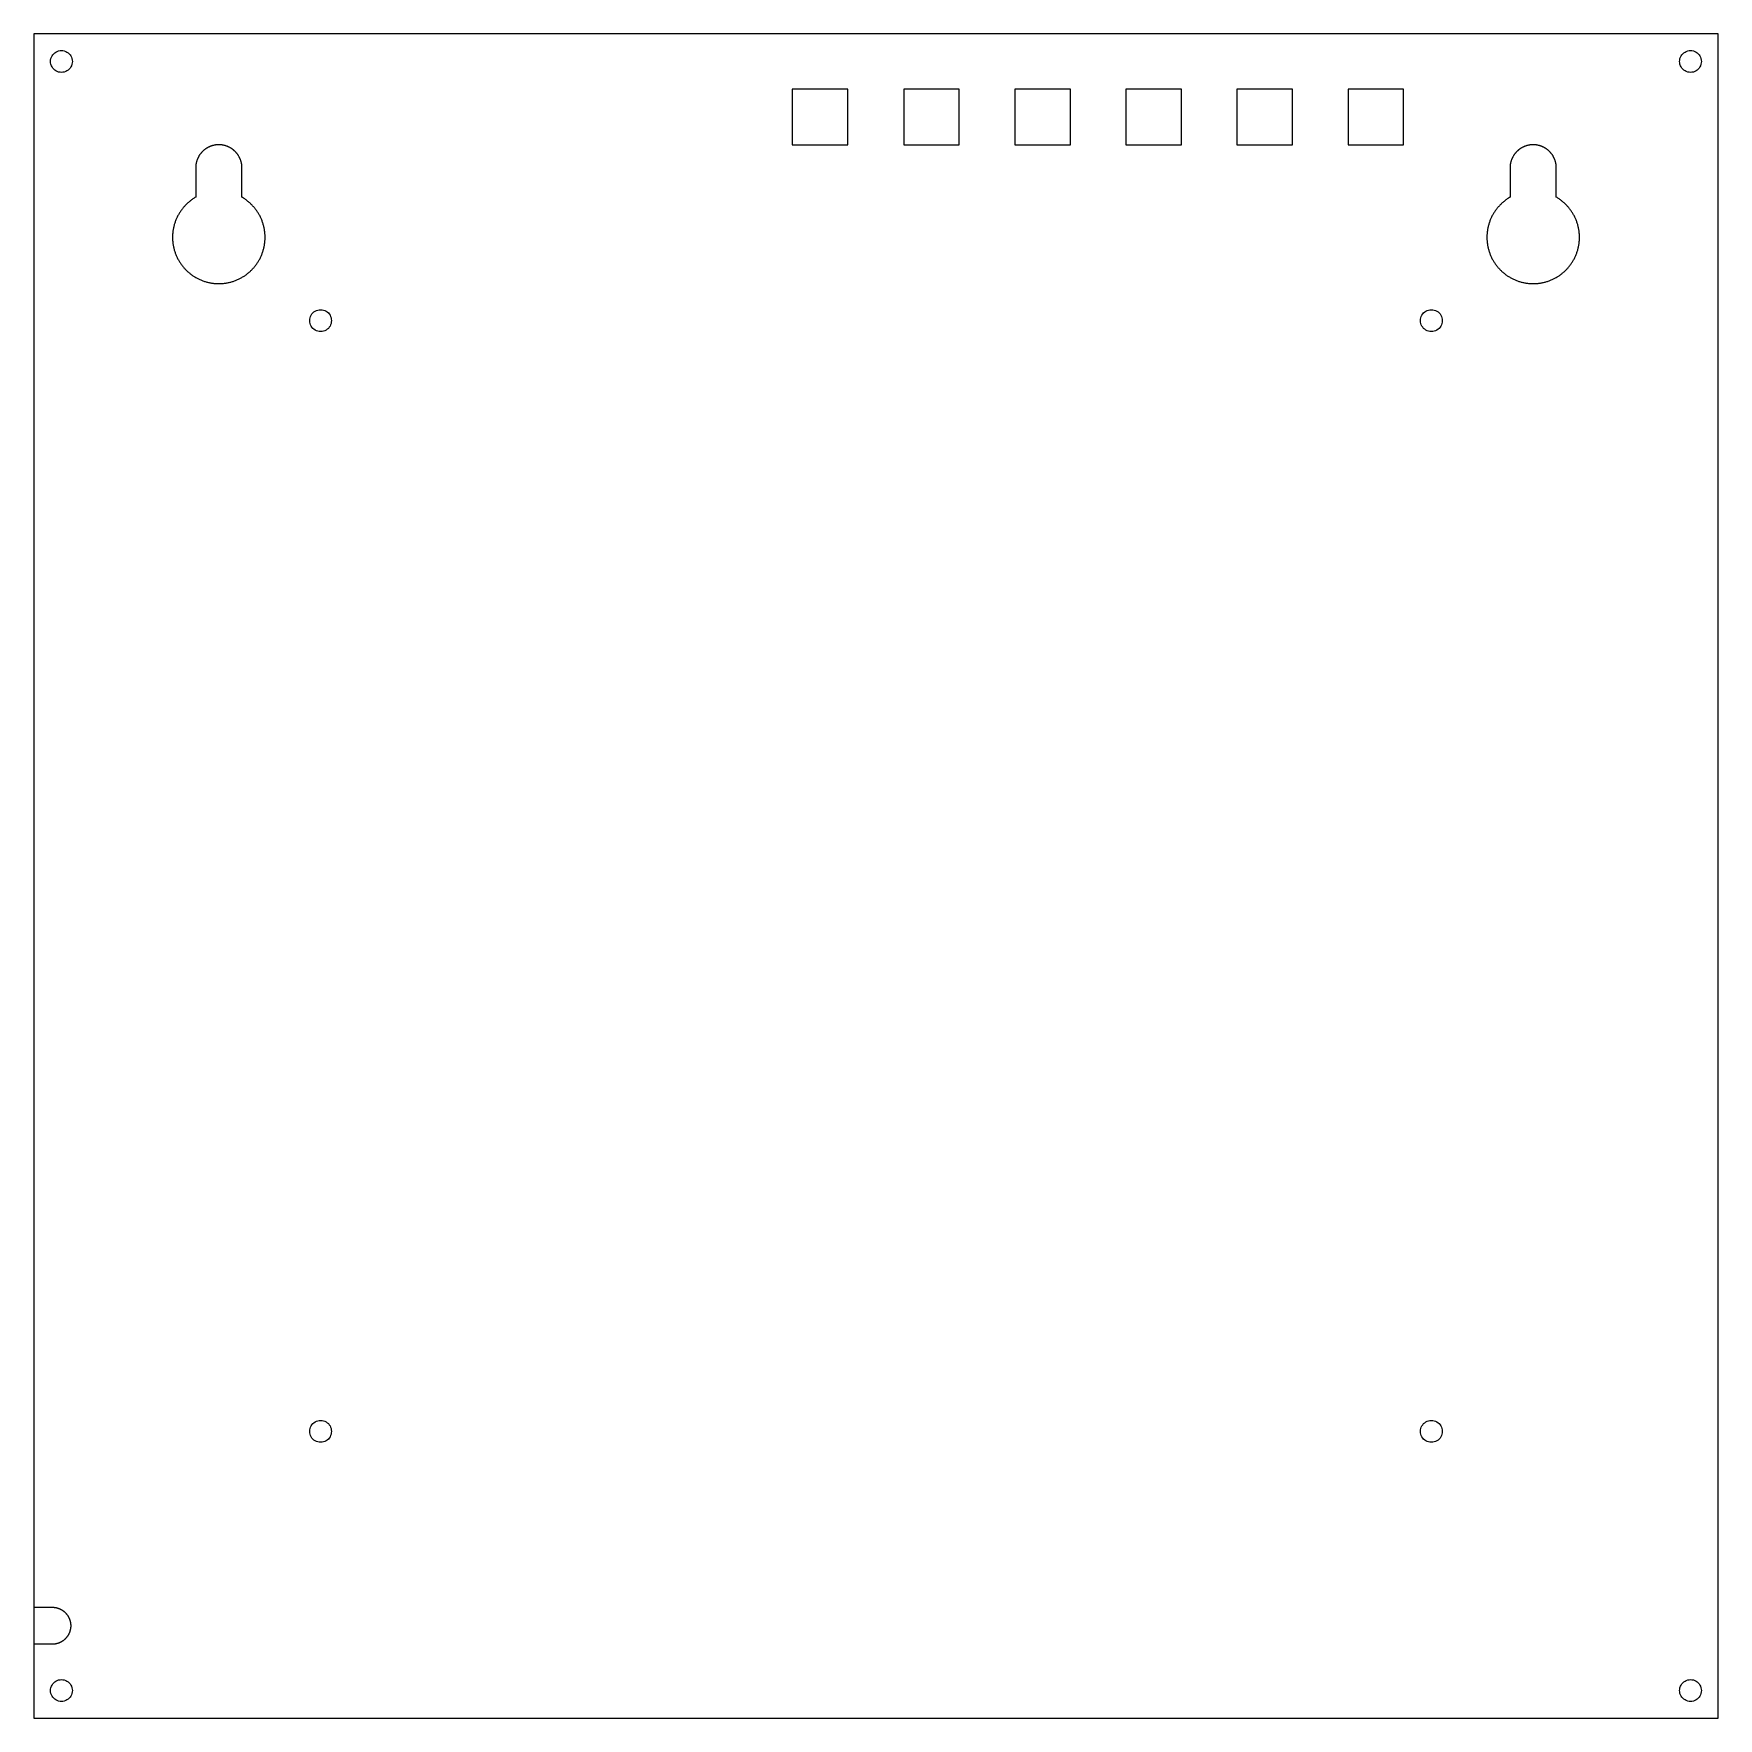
# Model space of a CAD drawing. Extents: x 0 to 231, y 0 to 231.
import ezdxf

# ---------------------------------------------------------------- set-up
doc = ezdxf.new("R2010")
doc.units = 0
doc.layers.add('backplate_jr_std1.0', color=7, linetype='CONTINUOUS')

msp = doc.modelspace()

# ---------------------------------------------------------------- linework, layer by layer
at = {"layer": 'backplate_jr_std1.0', "color": 1}
for points in [[(0.1, 0.100002), (231.239987, 0.100002), (231.239987, 231.23999), (0.1, 231.23999)], [(104.168546, 215.999991), (111.788549, 215.999991), (111.788549, 223.61999), (104.168546, 223.61999)], [(119.479993, 215.999991), (127.099993, 215.999991), (127.099993, 223.61999), (119.479993, 223.61999)], [(134.719993, 215.999991), (142.339992, 215.999991), (142.339992, 223.61999), (134.719993, 223.61999)], [(149.959992, 215.999991), (157.579991, 215.999991), (157.579991, 223.61999), (149.959992, 223.61999)], [(165.199991, 215.999991), (172.819991, 215.999991), (172.819991, 223.61999), (165.199991, 223.61999)], [(180.43999, 215.999991), (188.05999, 215.999991), (188.05999, 223.61999), (180.43999, 223.61999)], [(22.324999, 208.799268), (22.324999, 208.799268), (22.229505, 208.742999), (22.13501, 208.685109), (22.041542, 208.62556), (21.949125, 208.564388), (21.857787, 208.501594), (21.767564, 208.437247), (21.678474, 208.371313), (21.590547, 208.303862), (21.503813, 208.234858), (21.418296, 208.164373), (21.334025, 208.092407), (21.25102, 208.018958), (21.169309, 207.944099), (21.088918, 207.867793), (21.009871, 207.790111), (20.93219, 207.711089), (20.855902, 207.630691), (20.781028, 207.548988), (20.707594, 207.465979), (20.635617, 207.381701), (20.565121, 207.296187), (20.496132, 207.209439), (20.428663, 207.121527), (20.362739, 207.032415), (20.298382, 206.94221), (20.235609, 206.850876), (20.174441, 206.758448), (20.114892, 206.664962), (20.056987, 206.570488), (20.000737, 206.474991), (19.946165, 206.378542), (19.89328, 206.28114), (19.842107, 206.182821), (19.792658, 206.083655), (19.744945, 205.983607), (19.698985, 205.882783), (19.654792, 205.781148), (19.612381, 205.678737), (19.571762, 205.57562), (19.53295, 205.471832), (19.495957, 205.36734), (19.460789, 205.262247), (19.427462, 205.156555), (19.395987, 205.050298), (19.366372, 204.943477), (19.338622, 204.836197), (19.312749, 204.728424), (19.288761, 204.620227), (19.266666, 204.511642), (19.24647, 204.402669), (19.228178, 204.293343), (19.211795, 204.183735), (19.197331, 204.073845), (19.184786, 203.963743), (19.174164, 203.853429), (19.165468, 203.742939), (19.158702, 203.632308), (19.153869, 203.521606), (19.150976, 203.410799), (19.149999, 203.299991), (19.150951, 203.189184), (19.153844, 203.078376), (19.158677, 202.967675), (19.165444, 202.857044), (19.17414, 202.746554), (19.184762, 202.63624), (19.197306, 202.526138), (19.21177, 202.416248), (19.228153, 202.30664), (19.246445, 202.197314), (19.266641, 202.088341), (19.288736, 201.979756), (19.312725, 201.871559), (19.338597, 201.763785), (19.366347, 201.656506), (19.395963, 201.549685), (19.427437, 201.443428), (19.460764, 201.337736), (19.495933, 201.232643), (19.532925, 201.12815), (19.571738, 201.024363), (19.612357, 200.921246), (19.654767, 200.818835), (19.69896, 200.7172), (19.74492, 200.616376), (19.792633, 200.516328), (19.842082, 200.417162), (19.893256, 200.318843), (19.946141, 200.221441), (20.000712, 200.124992), (20.056962, 200.029495), (20.114867, 199.935021), (20.174416, 199.841535), (20.235584, 199.749107), (20.298358, 199.657773), (20.362715, 199.567567), (20.428638, 199.478456), (20.496107, 199.390544), (20.565096, 199.303796), (20.635592, 199.218282), (20.707569, 199.134004), (20.781003, 199.050995), (20.855877, 198.969292), (20.932165, 198.888894), (21.009847, 198.809871), (21.088894, 198.73219), (21.169285, 198.655884), (21.250995, 198.581024), (21.334, 198.507576), (21.418272, 198.435609), (21.503789, 198.365124), (21.590523, 198.296121), (21.678449, 198.22867), (21.767539, 198.162736), (21.857762, 198.098389), (21.9491, 198.035595), (22.041517, 197.974423), (22.134986, 197.914874), (22.229481, 197.856983), (22.324974, 197.800715), (22.421434, 197.746141), (22.518829, 197.693259), (22.617134, 197.642106), (22.716317, 197.592647), (22.816348, 197.544951), (22.917196, 197.498985), (23.018831, 197.454781), (23.121222, 197.412378), (23.224339, 197.371773), (23.328147, 197.332932), (23.432615, 197.295961), (23.537715, 197.260789), (23.643414, 197.227451), (23.749678, 197.195984), (23.856474, 197.16635), (23.963771, 197.138622), (24.071534, 197.112728), (24.179735, 197.088739), (24.288338, 197.066655), (24.397307, 197.046476), (24.506615, 197.028167), (24.616223, 197.011798), (24.726103, 196.997335), (24.836219, 196.984776), (24.946536, 196.974157), (25.057019, 196.965443), (25.16764, 196.958705), (25.278362, 196.953872), (25.389152, 196.95105), (25.499999, 196.949992), (25.61082, 196.95105), (25.72161, 196.953872), (25.832333, 196.958705), (25.942953, 196.965443), (26.053436, 196.974157), (26.163753, 196.984776), (26.27387, 196.997335), (26.383749, 197.011798), (26.493357, 197.028167), (26.602665, 197.046476), (26.711635, 197.066655), (26.820238, 197.088739), (26.928438, 197.112728), (27.036201, 197.138622), (27.143498, 197.16635), (27.250295, 197.195984), (27.356559, 197.227451), (27.462258, 197.260789), (27.567357, 197.295961), (27.671825, 197.332932), (27.775634, 197.371773), (27.878751, 197.412378), (27.981141, 197.454781), (28.082776, 197.498985), (28.183625, 197.544951), (28.283655, 197.592647), (28.382838, 197.642106), (28.481143, 197.693259), (28.578538, 197.746141), (28.674998, 197.800715), (28.770492, 197.856983), (28.864987, 197.914874), (28.958455, 197.974423), (29.050873, 198.035595), (29.14221, 198.098389), (29.232433, 198.162736), (29.321524, 198.22867), (29.40945, 198.296121), (29.496184, 198.365124), (29.581701, 198.435609), (29.665972, 198.507576), (29.748977, 198.581024), (29.830688, 198.655884), (29.911079, 198.73219), (29.990126, 198.809871), (30.067807, 198.888894), (30.144096, 198.969292), (30.218969, 199.050995), (30.292403, 199.134004), (30.364381, 199.218282), (30.434876, 199.303796), (30.503865, 199.390544), (30.571334, 199.478456), (30.637258, 199.567567), (30.701615, 199.657773), (30.764388, 199.749107), (30.825556, 199.841535), (30.885105, 199.935021), (30.94301, 200.029495), (30.999261, 200.124992), (31.053832, 200.221441), (31.106717, 200.318843), (31.157891, 200.417162), (31.207339, 200.516328), (31.255053, 200.616376), (31.301013, 200.7172), (31.345205, 200.818835), (31.387616, 200.921246), (31.428235, 201.024363), (31.467047, 201.12815), (31.50404, 201.232643), (31.539208, 201.337736), (31.572535, 201.443428), (31.60401, 201.549685), (31.633626, 201.656506), (31.661375, 201.763785), (31.687248, 201.871559), (31.711237, 201.979756), (31.733331, 202.088341), (31.753528, 202.197314), (31.771819, 202.30664), (31.788202, 202.416248), (31.802666, 202.526138), (31.815211, 202.63624), (31.825833, 202.746554), (31.834529, 202.857044), (31.841295, 202.967675), (31.846128, 203.078376), (31.849021, 203.189184), (31.849998, 203.299991), (31.849046, 203.410799), (31.846153, 203.521606), (31.84132, 203.632308), (31.834554, 203.742939), (31.825858, 203.853429), (31.815236, 203.963743), (31.802691, 204.073845), (31.788227, 204.183735), (31.771844, 204.293343), (31.753552, 204.402669), (31.733356, 204.511642), (31.711261, 204.620227), (31.687272, 204.728424), (31.6614, 204.836197), (31.63365, 204.943477), (31.604035, 205.050298), (31.57256, 205.156555), (31.539233, 205.262247), (31.504064, 205.36734), (31.467072, 205.471832), (31.428259, 205.57562), (31.387641, 205.678737), (31.34523, 205.781148), (31.301037, 205.882783), (31.255077, 205.983607), (31.207364, 206.083655), (31.157915, 206.182821), (31.106741, 206.28114), (31.053856, 206.378542), (30.999285, 206.474991), (30.943035, 206.570488), (30.88513, 206.664962), (30.825581, 206.758448), (30.764413, 206.850876), (30.70164, 206.94221), (30.637282, 207.032415), (30.571359, 207.121527), (30.50389, 207.209439), (30.434901, 207.296187), (30.364405, 207.381701), (30.292428, 207.465979), (30.218994, 207.548988), (30.14412, 207.630691), (30.067832, 207.711089), (29.99015, 207.790111), (29.911103, 207.867793), (29.830712, 207.944099), (29.749002, 208.018958), (29.665997, 208.092407), (29.581725, 208.164373), (29.496209, 208.234858), (29.409475, 208.303862), (29.321548, 208.371313), (29.232458, 208.437247), (29.142235, 208.501594), (29.050897, 208.564388), (28.95848, 208.62556), (28.865012, 208.685109), (28.770517, 208.742999), (28.674998, 208.799268), (28.674998, 212.824991), (28.674505, 212.880412), (28.673058, 212.935798), (28.670624, 212.991149), (28.667237, 213.046465), (28.662888, 213.10171), (28.657578, 213.156884), (28.651306, 213.211918), (28.64407, 213.26688), (28.635882, 213.321667), (28.626735, 213.376312), (28.616635, 213.430816), (28.605589, 213.485109), (28.593595, 213.539225), (28.580659, 213.593094), (28.566784, 213.646751), (28.551978, 213.700127), (28.536237, 213.753255), (28.519575, 213.806136), (28.501993, 213.858665), (28.483493, 213.910911), (28.464087, 213.962805), (28.443777, 214.014381), (28.422572, 214.065569), (28.400477, 214.116369), (28.377497, 214.166816), (28.353643, 214.216805), (28.328916, 214.266406), (28.303329, 214.315547), (28.276889, 214.364266), (28.249601, 214.412491), (28.221478, 214.460222), (28.192522, 214.507494), (28.162751, 214.554237), (28.132165, 214.600416), (28.100779, 214.6461), (28.068598, 214.691221), (28.035638, 214.735741), (28.001905, 214.779732), (27.967407, 214.823089), (27.932161, 214.865846), (27.896174, 214.907967), (27.859454, 214.949489), (27.822017, 214.990341), (27.783875, 215.030522), (27.745034, 215.070069), (27.705512, 215.108909), (27.665317, 215.147045), (27.624462, 215.184474), (27.582957, 215.221199), (27.540821, 215.257182), (27.498061, 215.292424), (27.454694, 215.326926), (27.410735, 215.360652), (27.366189, 215.393636), (27.321076, 215.42581), (27.275409, 215.457172), (27.229199, 215.487757), (27.182463, 215.517532), (27.135215, 215.546495), (27.08747, 215.574611), (27.039242, 215.601916), (26.990541, 215.628339), (26.941389, 215.653951), (26.891799, 215.678645), (26.841782, 215.702529), (26.791359, 215.725494), (26.740542, 215.747578), (26.689346, 215.768815), (26.637788, 215.7891), (26.585884, 215.808503), (26.533648, 215.827024), (26.481098, 215.844592), (26.428252, 215.861243), (26.37512, 215.877012), (26.32172, 215.891794), (26.268073, 215.905693), (26.21419, 215.918605), (26.160092, 215.930599), (26.105789, 215.941641), (26.051302, 215.951766), (25.99665, 215.960903), (25.941846, 215.969087), (25.886904, 215.976319), (25.83185, 215.982599), (25.776689, 215.987926), (25.721448, 215.992265), (25.666136, 215.995793), (25.610778, 215.998262), (25.555381, 215.999673), (25.499999, 215.999991), (25.444588, 215.999638), (25.389191, 215.998227), (25.333833, 215.995757), (25.278521, 215.99223), (25.22328, 215.98789), (25.168119, 215.982564), (25.113065, 215.976284), (25.058123, 215.969052), (25.003319, 215.960868), (24.948667, 215.951731), (24.89418, 215.941606), (24.839877, 215.930564), (24.785779, 215.91857), (24.731896, 215.905658), (24.678249, 215.891759), (24.624849, 215.876977), (24.571717, 215.861208), (24.518871, 215.844557), (24.466321, 215.826989), (24.414085, 215.808468), (24.362181, 215.789065), (24.310622, 215.76878), (24.259427, 215.747543), (24.20861, 215.725459), (24.158187, 215.702493), (24.10817, 215.67861), (24.05858, 215.653916), (24.009428, 215.628304), (23.960727, 215.601881), (23.912499, 215.574576), (23.864754, 215.54646), (23.817506, 215.517497), (23.77077, 215.487722), (23.72456, 215.457136), (23.678893, 215.425774), (23.63378, 215.393601), (23.589234, 215.360616), (23.545275, 215.326891), (23.501908, 215.292389), (23.459147, 215.257147), (23.417012, 215.221163), (23.375507, 215.184439), (23.334652, 215.147009), (23.294457, 215.108874), (23.254935, 215.070033), (23.216094, 215.030487), (23.177952, 214.990306), (23.140515, 214.949454), (23.103794, 214.907932), (23.067808, 214.86581), (23.032562, 214.823054), (22.998063, 214.779697), (22.964331, 214.735706), (22.931371, 214.691185), (22.89919, 214.646065), (22.867804, 214.60038), (22.837218, 214.554202), (22.807447, 214.507459), (22.778491, 214.460186), (22.750368, 214.412456), (22.72308, 214.364231), (22.69664, 214.315512), (22.671053, 214.26637), (22.646326, 214.21677), (22.622472, 214.166781), (22.599492, 214.116334), (22.577397, 214.065534), (22.556192, 214.014346), (22.535882, 213.96277), (22.516476, 213.910876), (22.497976, 213.85863), (22.480394, 213.806101), (22.463732, 213.75322), (22.447991, 213.700091), (22.433185, 213.646716), (22.41931, 213.593059), (22.406374, 213.539189), (22.39438, 213.485073), (22.383334, 213.430781), (22.373234, 213.376277), (22.364087, 213.321631), (22.355899, 213.266845), (22.348663, 213.211882), (22.342391, 213.156849), (22.337081, 213.101674), (22.332732, 213.046429), (22.329345, 212.991114), (22.326911, 212.935763), (22.325464, 212.880377)], [(202.664989, 208.799268), (202.664989, 208.799268), (202.569492, 208.742999), (202.475018, 208.685109), (202.381532, 208.62556), (202.289104, 208.564388), (202.19777, 208.501594), (202.107565, 208.437247), (202.018453, 208.371313), (201.930541, 208.303862), (201.843793, 208.234858), (201.75828, 208.164373), (201.674001, 208.092407), (201.590992, 208.018958), (201.509289, 207.944099), (201.428891, 207.867793), (201.349869, 207.790111), (201.272187, 207.711089), (201.195881, 207.630691), (201.121022, 207.548988), (201.047573, 207.465979), (200.975607, 207.381701), (200.905122, 207.296187), (200.836119, 207.209439), (200.768667, 207.121527), (200.702733, 207.032415), (200.638387, 206.94221), (200.575592, 206.850876), (200.51442, 206.758448), (200.454872, 206.664962), (200.396981, 206.570488), (200.340713, 206.474991), (200.286138, 206.378542), (200.233257, 206.28114), (200.182104, 206.182821), (200.132644, 206.083655), (200.084949, 205.983607), (200.038982, 205.882783), (199.994779, 205.781148), (199.952375, 205.678737), (199.91177, 205.57562), (199.872929, 205.471832), (199.835958, 205.36734), (199.800786, 205.262247), (199.767449, 205.156555), (199.735981, 205.050298), (199.706348, 204.943477), (199.678619, 204.836197), (199.652726, 204.728424), (199.628737, 204.620227), (199.606653, 204.511642), (199.586474, 204.402669), (199.568165, 204.293343), (199.551796, 204.183735), (199.537332, 204.073845), (199.524773, 203.963743), (199.514154, 203.853429), (199.505441, 203.742939), (199.498703, 203.632308), (199.49387, 203.521606), (199.491047, 203.410799), (199.489989, 203.299991), (199.491047, 203.189184), (199.49387, 203.078376), (199.498703, 202.967675), (199.505441, 202.857044), (199.514154, 202.746554), (199.524773, 202.63624), (199.537332, 202.526138), (199.551796, 202.416248), (199.568165, 202.30664), (199.586474, 202.197314), (199.606653, 202.088341), (199.628737, 201.979756), (199.652726, 201.871559), (199.678619, 201.763785), (199.706348, 201.656506), (199.735981, 201.549685), (199.767449, 201.443428), (199.800786, 201.337736), (199.835958, 201.232643), (199.872929, 201.12815), (199.91177, 201.024363), (199.952375, 200.921246), (199.994779, 200.818835), (200.038982, 200.7172), (200.084949, 200.616376), (200.132644, 200.516328), (200.182104, 200.417162), (200.233257, 200.318843), (200.286138, 200.221441), (200.340713, 200.124992), (200.396981, 200.029495), (200.454872, 199.935021), (200.51442, 199.841535), (200.575592, 199.749107), (200.638387, 199.657773), (200.702733, 199.567567), (200.768667, 199.478456), (200.836119, 199.390544), (200.905122, 199.303796), (200.975607, 199.218282), (201.047573, 199.134004), (201.121022, 199.050995), (201.195881, 198.969292), (201.272187, 198.888894), (201.349869, 198.809871), (201.428891, 198.73219), (201.509289, 198.655884), (201.590992, 198.581024), (201.674001, 198.507576), (201.75828, 198.435609), (201.843793, 198.365124), (201.930541, 198.296121), (202.018453, 198.22867), (202.107565, 198.162736), (202.19777, 198.098389), (202.289104, 198.035595), (202.381532, 197.974423), (202.475018, 197.914874), (202.569492, 197.856983), (202.664989, 197.800715), (202.761438, 197.746141), (202.85884, 197.693259), (202.95716, 197.642106), (203.056325, 197.592647), (203.156373, 197.544951), (203.257197, 197.498985), (203.358832, 197.454781), (203.461244, 197.412378), (203.564361, 197.371773), (203.668148, 197.332932), (203.772641, 197.295961), (203.877733, 197.260789), (203.983425, 197.227451), (204.089682, 197.195984), (204.196503, 197.16635), (204.303783, 197.138622), (204.411556, 197.112728), (204.519753, 197.088739), (204.628338, 197.066655), (204.737311, 197.046476), (204.846637, 197.028167), (204.956245, 197.011798), (205.066135, 196.997335), (205.176237, 196.984776), (205.286551, 196.974157), (205.397041, 196.965443), (205.507672, 196.958705), (205.618374, 196.953872), (205.729181, 196.95105), (205.839989, 196.949992), (205.950796, 196.95105), (206.061604, 196.953872), (206.172305, 196.958705), (206.282937, 196.965443), (206.393427, 196.974157), (206.50374, 196.984776), (206.613842, 196.997335), (206.723732, 197.011798), (206.83334, 197.028167), (206.942666, 197.046476), (207.051639, 197.066655), (207.160224, 197.088739), (207.268421, 197.112728), (207.376195, 197.138622), (207.483475, 197.16635), (207.590296, 197.195984), (207.696552, 197.227451), (207.802245, 197.260789), (207.907337, 197.295961), (208.01183, 197.332932), (208.115617, 197.371773), (208.218734, 197.412378), (208.321145, 197.454781), (208.422781, 197.498985), (208.523604, 197.544951), (208.623652, 197.592647), (208.722818, 197.642106), (208.821137, 197.693259), (208.918539, 197.746141), (209.014989, 197.800715), (209.110486, 197.856983), (209.204959, 197.914874), (209.298446, 197.974423), (209.390873, 198.035595), (209.482207, 198.098389), (209.572413, 198.162736), (209.661524, 198.22867), (209.749437, 198.296121), (209.836185, 198.365124), (209.921698, 198.435609), (210.005977, 198.507576), (210.088985, 198.581024), (210.170689, 198.655884), (210.251087, 198.73219), (210.330109, 198.809871), (210.40779, 198.888894), (210.484096, 198.969292), (210.558956, 199.050995), (210.632404, 199.134004), (210.704371, 199.218282), (210.774856, 199.303796), (210.843859, 199.390544), (210.91131, 199.478456), (210.977244, 199.567567), (211.041591, 199.657773), (211.104385, 199.749107), (211.165557, 199.841535), (211.225106, 199.935021), (211.282997, 200.029495), (211.339265, 200.124992), (211.39384, 200.221441), (211.446721, 200.318843), (211.497874, 200.417162), (211.547333, 200.516328), (211.595029, 200.616376), (211.640996, 200.7172), (211.685199, 200.818835), (211.727603, 200.921246), (211.768207, 201.024363), (211.807048, 201.12815), (211.844019, 201.232643), (211.879191, 201.337736), (211.912529, 201.443428), (211.943997, 201.549685), (211.97363, 201.656506), (212.001358, 201.763785), (212.027252, 201.871559), (212.051241, 201.979756), (212.073325, 202.088341), (212.093504, 202.197314), (212.111813, 202.30664), (212.128182, 202.416248), (212.142646, 202.526138), (212.155205, 202.63624), (212.165823, 202.746554), (212.174537, 202.857044), (212.181275, 202.967675), (212.186108, 203.078376), (212.18893, 203.189184), (212.189988, 203.299991), (212.18893, 203.410799), (212.186108, 203.521606), (212.181275, 203.632308), (212.174537, 203.742939), (212.165823, 203.853429), (212.155205, 203.963743), (212.142646, 204.073845), (212.128182, 204.183735), (212.111813, 204.293343), (212.093504, 204.402669), (212.073325, 204.511642), (212.051241, 204.620227), (212.027252, 204.728424), (212.001358, 204.836197), (211.97363, 204.943477), (211.943997, 205.050298), (211.912529, 205.156555), (211.879191, 205.262247), (211.844019, 205.36734), (211.807048, 205.471832), (211.768207, 205.57562), (211.727603, 205.678737), (211.685199, 205.781148), (211.640996, 205.882783), (211.595029, 205.983607), (211.547333, 206.083655), (211.497874, 206.182821), (211.446721, 206.28114), (211.39384, 206.378542), (211.339265, 206.474991), (211.282997, 206.570488), (211.225106, 206.664962), (211.165557, 206.758448), (211.104385, 206.850876), (211.041591, 206.94221), (210.977244, 207.032415), (210.91131, 207.121527), (210.843859, 207.209439), (210.774856, 207.296187), (210.704371, 207.381701), (210.632404, 207.465979), (210.558956, 207.548988), (210.484096, 207.630691), (210.40779, 207.711089), (210.330109, 207.790111), (210.251087, 207.867793), (210.170689, 207.944099), (210.088985, 208.018958), (210.005977, 208.092407), (209.921698, 208.164373), (209.836185, 208.234858), (209.749437, 208.303862), (209.661524, 208.371313), (209.572413, 208.437247), (209.482207, 208.501594), (209.390873, 208.564388), (209.298446, 208.62556), (209.204959, 208.685109), (209.110486, 208.742999), (209.014989, 208.799268), (209.014989, 212.824991), (209.014636, 212.880412), (209.013225, 212.935798), (209.010755, 212.991149), (209.007228, 213.046465), (209.002888, 213.10171), (208.997561, 213.156884), (208.991282, 213.211918), (208.98405, 213.26688), (208.975866, 213.321667), (208.966729, 213.376312), (208.956604, 213.430816), (208.945562, 213.485109), (208.933568, 213.539225), (208.920656, 213.593094), (208.906756, 213.646751), (208.891975, 213.700127), (208.876206, 213.753255), (208.859555, 213.806136), (208.841986, 213.858665), (208.823466, 213.910911), (208.804063, 213.962805), (208.783778, 214.014381), (208.762541, 214.065569), (208.740457, 214.116369), (208.717491, 214.166816), (208.693608, 214.216805), (208.668914, 214.266406), (208.643302, 214.315547), (208.616879, 214.364266), (208.589574, 214.412491), (208.561458, 214.460222), (208.532494, 214.507494), (208.50272, 214.554237), (208.472134, 214.600416), (208.440772, 214.6461), (208.408599, 214.691221), (208.375614, 214.735741), (208.341889, 214.779732), (208.307387, 214.823089), (208.272144, 214.865846), (208.236161, 214.907967), (208.199437, 214.949489), (208.162007, 214.990341), (208.123872, 215.030522), (208.085031, 215.070069), (208.045485, 215.108909), (208.005303, 215.147045), (207.964452, 215.184474), (207.92293, 215.221199), (207.880808, 215.257182), (207.838051, 215.292424), (207.794695, 215.326926), (207.750704, 215.360652), (207.706183, 215.393636), (207.661063, 215.42581), (207.615378, 215.457172), (207.5692, 215.487757), (207.522456, 215.517532), (207.475184, 215.546495), (207.427453, 215.574611), (207.379229, 215.601916), (207.33051, 215.628339), (207.281368, 215.653951), (207.231768, 215.678645), (207.181779, 215.702529), (207.131332, 215.725494), (207.080532, 215.747578), (207.029344, 215.768815), (206.977768, 215.7891), (206.925874, 215.808503), (206.873628, 215.827024), (206.821099, 215.844592), (206.768218, 215.861243), (206.715089, 215.877012), (206.661714, 215.891794), (206.608057, 215.905693), (206.554187, 215.918605), (206.500071, 215.930599), (206.445779, 215.941641), (206.391275, 215.951766), (206.336629, 215.960903), (206.281843, 215.969087), (206.22688, 215.976319), (206.171847, 215.982599), (206.116672, 215.987926), (206.061427, 215.992265), (206.006112, 215.995793), (205.950761, 215.998262), (205.895375, 215.999673), (205.839954, 216.000026), (205.784532, 215.999673), (205.729146, 215.998262), (205.673795, 215.995793), (205.61848, 215.992265), (205.563235, 215.987926), (205.50806, 215.982599), (205.453027, 215.976319), (205.398064, 215.969087), (205.343278, 215.960903), (205.288632, 215.951766), (205.234128, 215.941641), (205.179836, 215.930599), (205.12572, 215.918605), (205.07185, 215.905693), (205.018193, 215.891794), (204.964818, 215.877012), (204.911689, 215.861243), (204.858808, 215.844592), (204.806279, 215.827024), (204.754033, 215.808503), (204.702139, 215.7891), (204.650563, 215.768815), (204.599375, 215.747578), (204.548575, 215.725494), (204.498128, 215.702529), (204.448139, 215.678645), (204.398539, 215.653951), (204.349397, 215.628339), (204.300678, 215.601916), (204.252454, 215.574611), (204.204723, 215.546495), (204.157451, 215.517532), (204.110707, 215.487757), (204.064529, 215.457172), (204.018844, 215.42581), (203.973724, 215.393636), (203.929203, 215.360652), (203.885212, 215.326926), (203.841856, 215.292424), (203.799099, 215.257182), (203.756977, 215.221199), (203.715455, 215.184474), (203.674604, 215.147045), (203.634422, 215.108909), (203.594876, 215.070069), (203.556035, 215.030522), (203.5179, 214.990341), (203.48047, 214.949489), (203.443746, 214.907967), (203.407763, 214.865846), (203.37252, 214.823089), (203.338018, 214.779732), (203.304293, 214.735741), (203.271308, 214.691221), (203.239135, 214.6461), (203.207773, 214.600416), (203.177187, 214.554237), (203.147413, 214.507494), (203.118449, 214.460222), (203.090333, 214.412491), (203.063028, 214.364266), (203.036605, 214.315547), (203.010993, 214.266406), (202.986299, 214.216805), (202.962416, 214.166816), (202.93945, 214.116369), (202.917366, 214.065569), (202.896129, 214.014381), (202.875844, 213.962805), (202.856441, 213.910911), (202.837921, 213.858665), (202.820352, 213.806136), (202.803701, 213.753255), (202.787932, 213.700127), (202.773151, 213.646751), (202.759251, 213.593094), (202.74634, 213.539225), (202.734345, 213.485109), (202.723303, 213.430816), (202.713178, 213.376312), (202.704041, 213.321667), (202.695857, 213.26688), (202.688625, 213.211918), (202.682346, 213.156884), (202.677019, 213.10171), (202.67268, 213.046465), (202.669152, 212.991149), (202.666682, 212.935798), (202.665271, 212.880412)]]:
    msp.add_lwpolyline(points, close=True, dxfattribs=at)
msp.add_lwpolyline([(0.1, 15.340002), (2.64, 15.340002), (2.64, 15.340002), (2.684329, 15.339614), (2.728644, 15.338449), (2.772933, 15.336509), (2.817181, 15.333793), (2.861375, 15.3303), (2.905502, 15.326053), (2.949548, 15.321033), (2.993499, 15.315247), (3.037343, 15.308696), (3.081066, 15.30138), (3.124655, 15.293301), (3.168095, 15.28446), (3.211376, 15.274865), (3.254482, 15.264518), (3.2974, 15.253419), (3.340119, 15.24157), (3.382624, 15.228979), (3.424903, 15.215651), (3.466943, 15.201582), (3.508731, 15.186787), (3.550254, 15.171261), (3.5915, 15.155012), (3.632455, 15.138047), (3.673109, 15.120373), (3.71345, 15.10199), (3.753462, 15.082904), (3.793135, 15.063124), (3.832459, 15.042652), (3.871416, 15.0215), (3.91, 14.99967), (3.948195, 14.97717), (3.985995, 14.95401), (4.023383, 14.93019), (4.06035, 14.905722), (4.096884, 14.880611), (4.132973, 14.854869), (4.168611, 14.828502), (4.203779, 14.801515), (4.238475, 14.773917), (4.27268, 14.745719), (4.306391, 14.716929), (4.339591, 14.687553), (4.372276, 14.657606), (4.404432, 14.627091), (4.436051, 14.596018), (4.467124, 14.564399), (4.497639, 14.532243), (4.527587, 14.499558), (4.556962, 14.466358), (4.585753, 14.432647), (4.61395, 14.398441), (4.641548, 14.363746), (4.668535, 14.328577), (4.694902, 14.29294), (4.720644, 14.25685), (4.745755, 14.220317), (4.770224, 14.183349), (4.794043, 14.145962), (4.817203, 14.108162), (4.839703, 14.069966), (4.861533, 14.031383), (4.882686, 13.992426), (4.903157, 13.953102), (4.922938, 13.913428), (4.942023, 13.873416), (4.960406, 13.833076), (4.97808, 13.792422), (4.995045, 13.751468), (5.011294, 13.710221), (5.02682, 13.668699), (5.041616, 13.626909), (5.055684, 13.584869), (5.069012, 13.542592), (5.081603, 13.500086), (5.093453, 13.457368), (5.104551, 13.414449), (5.114898, 13.371343), (5.124494, 13.328061), (5.133334, 13.28462), (5.141413, 13.241034), (5.148729, 13.197311), (5.155281, 13.153467), (5.161066, 13.109515), (5.166086, 13.065467), (5.170334, 13.021342), (5.173826, 12.977149), (5.176542, 12.9329), (5.178483, 12.888612), (5.179647, 12.844297), (5.18, 12.800002), (5.179612, 12.755672), (5.178447, 12.711356), (5.176507, 12.667068), (5.173791, 12.622819), (5.170298, 12.578627), (5.166051, 12.534501), (5.161031, 12.490453), (5.155245, 12.446501), (5.148694, 12.402658), (5.141378, 12.358934), (5.133299, 12.315349), (5.124458, 12.271908), (5.114863, 12.228625), (5.104516, 12.185519), (5.093417, 12.1426), (5.081568, 12.099883), (5.068977, 12.057376), (5.055649, 12.015099), (5.04158, 11.973059), (5.026785, 11.931269), (5.011259, 11.889747), (4.99501, 11.8485), (4.978045, 11.807546), (4.960371, 11.766892), (4.941988, 11.726552), (4.922902, 11.68654), (4.903157, 11.646867), (4.882686, 11.607542), (4.861533, 11.568585), (4.839703, 11.530002), (4.817203, 11.491807), (4.794043, 11.454006), (4.770224, 11.416619), (4.745755, 11.379651), (4.720644, 11.343118), (4.694902, 11.307029), (4.668535, 11.271391), (4.641548, 11.236223), (4.61395, 11.201527), (4.585753, 11.167322), (4.556962, 11.13361), (4.527587, 11.10041), (4.497639, 11.067725), (4.467124, 11.03557), (4.436051, 11.00395), (4.404432, 10.972878), (4.372276, 10.942362), (4.339591, 10.912415), (4.306391, 10.883039), (4.27268, 10.854249), (4.238475, 10.826051), (4.203779, 10.798454), (4.168611, 10.771466), (4.132973, 10.7451), (4.096884, 10.719357), (4.06035, 10.694247), (4.023383, 10.669778), (3.985995, 10.645958), (3.948195, 10.622799), (3.91, 10.600298), (3.871416, 10.578468), (3.832459, 10.557316), (3.793135, 10.536844), (3.753462, 10.517064), (3.71345, 10.497979), (3.673109, 10.479595), (3.632455, 10.461921), (3.5915, 10.444956), (3.550254, 10.428707), (3.508731, 10.413182), (3.466943, 10.398386), (3.424903, 10.384317), (3.382624, 10.370989), (3.340119, 10.358399), (3.2974, 10.346549), (3.254482, 10.33545), (3.211376, 10.325103), (3.168095, 10.315508), (3.124655, 10.306667), (3.081066, 10.298589), (3.037343, 10.291272), (2.993499, 10.284721), (2.949548, 10.278935), (2.905502, 10.273915), (2.861375, 10.269668), (2.817181, 10.26619), (2.772933, 10.263484), (2.728644, 10.261551), (2.684329, 10.26039), (0.1, 10.260002)], dxfattribs=at)
for points, knots in [([(5.41, 227.42999), (5.368773, 227.694416), (5.287541, 228.215426), (4.690368, 228.789018), (3.911377, 229.001554), (3.124207, 228.789018), (2.551085, 228.215426), (2.338395, 227.42999), (2.551085, 226.644554), (3.124207, 226.070962), (3.911377, 225.858427), (4.690368, 226.070962), (5.287541, 226.644554), (5.368773, 227.165564), (5.41, 227.42999)], [0, 0, 0, 0, 0.784292, 1.545322, 2.329612, 3.113902, 3.874932, 4.659224, 5.443516, 6.204547, 6.988836, 7.773126, 8.534156, 9.318448, 9.318448, 9.318448, 9.318448]), ([(228.929999, 227.42999), (228.88877, 227.694416), (228.807537, 228.215428), (228.210358, 228.789018), (227.431364, 229.001554), (226.644192, 228.789018), (226.071065, 228.215428), (225.858371, 227.42999), (226.071065, 226.644553), (226.644192, 226.070963), (227.431364, 225.858426), (228.210358, 226.070963), (228.807537, 226.644553), (228.88877, 227.165564), (228.929999, 227.42999)], [0, 0, 0, 0, 0.784293, 1.545327, 2.329619, 3.113912, 3.874946, 4.659238, 5.443531, 6.204565, 6.988858, 7.77315, 8.534184, 9.318477, 9.318477, 9.318477, 9.318477]), ([(40.970009, 191.869992), (40.928781, 192.134418), (40.847547, 192.65543), (40.250368, 193.229019), (39.471375, 193.441556), (38.684202, 193.229019), (38.111075, 192.65543), (37.898381, 191.869992), (38.111075, 191.084555), (38.684202, 190.510965), (39.471375, 190.298428), (40.250368, 190.510965), (40.847547, 191.084555), (40.928781, 191.605566), (40.970009, 191.869992)], [0, 0, 0, 0, 0.784293, 1.545327, 2.329619, 3.113912, 3.874946, 4.659238, 5.443531, 6.204565, 6.988858, 7.77315, 8.534184, 9.318477, 9.318477, 9.318477, 9.318477]), ([(193.370001, 191.869992), (193.328772, 192.134418), (193.247539, 192.65543), (192.65036, 193.229019), (191.871366, 193.441556), (191.084194, 193.229019), (190.511066, 192.65543), (190.298373, 191.869992), (190.511066, 191.084555), (191.084194, 190.510965), (191.871366, 190.298428), (192.65036, 190.510965), (193.247539, 191.084555), (193.328772, 191.605566), (193.370001, 191.869992)], [0, 0, 0, 0, 0.784293, 1.545327, 2.329619, 3.113912, 3.874946, 4.659238, 5.443531, 6.204565, 6.988858, 7.77315, 8.534184, 9.318477, 9.318477, 9.318477, 9.318477]), ([(40.970009, 39.47), (40.928781, 39.734427), (40.847547, 40.255438), (40.250368, 40.829028), (39.471375, 41.041564), (38.684202, 40.829028), (38.111075, 40.255438), (37.898381, 39.47), (38.111075, 38.684563), (38.684202, 38.110973), (39.471375, 37.898437), (40.250368, 38.110973), (40.847547, 38.684563), (40.928781, 39.205574), (40.970009, 39.47)], [0, 0, 0, 0, 0.784293, 1.545327, 2.329619, 3.113912, 3.874946, 4.659238, 5.443531, 6.204565, 6.988858, 7.77315, 8.534184, 9.318477, 9.318477, 9.318477, 9.318477]), ([(193.370001, 39.47), (193.328772, 39.734427), (193.247539, 40.255438), (192.65036, 40.829028), (191.871366, 41.041564), (191.084194, 40.829028), (190.511066, 40.255438), (190.298373, 39.47), (190.511066, 38.684563), (191.084194, 38.110973), (191.871366, 37.898437), (192.65036, 38.110973), (193.247539, 38.684563), (193.328772, 39.205574), (193.370001, 39.47)], [0, 0, 0, 0, 0.784293, 1.545327, 2.329619, 3.113912, 3.874946, 4.659238, 5.443531, 6.204565, 6.988858, 7.77315, 8.534184, 9.318477, 9.318477, 9.318477, 9.318477]), ([(5.41, 3.910002), (5.368773, 4.174428), (5.287542, 4.695436), (4.690366, 5.269023), (3.911377, 5.481554), (3.124209, 5.269023), (2.551084, 4.695436), (2.338396, 3.910002), (2.551084, 3.124569), (3.124209, 2.550982), (3.911377, 2.338451), (4.690366, 2.550982), (5.287541, 3.124569), (5.368773, 3.645577), (5.41, 3.910002)], [0, 0, 0, 0, 0.784289, 1.545316, 2.329605, 3.113894, 3.874921, 4.65921, 5.443499, 6.204526, 6.988815, 7.773104, 8.534131, 9.318419, 9.318419, 9.318419, 9.318419]), ([(228.929999, 3.910002), (228.888771, 4.174428), (228.807537, 4.695437), (228.210356, 5.269022), (227.431364, 5.481554), (226.644194, 5.269022), (226.071064, 4.695437), (225.858371, 3.910002), (226.071064, 3.124568), (226.644194, 2.550983), (227.431364, 2.338451), (228.210356, 2.550983), (228.807537, 3.124568), (228.888771, 3.645577), (228.929999, 3.910002)], [0, 0, 0, 0, 0.78429, 1.54532, 2.329612, 3.113904, 3.874935, 4.659225, 5.443514, 6.204544, 6.988836, 7.773128, 8.534159, 9.318448, 9.318448, 9.318448, 9.318448])]:
    msp.add_open_spline(points, degree=3, knots=knots, dxfattribs=at)

doc.saveas('drawing.dxf')
